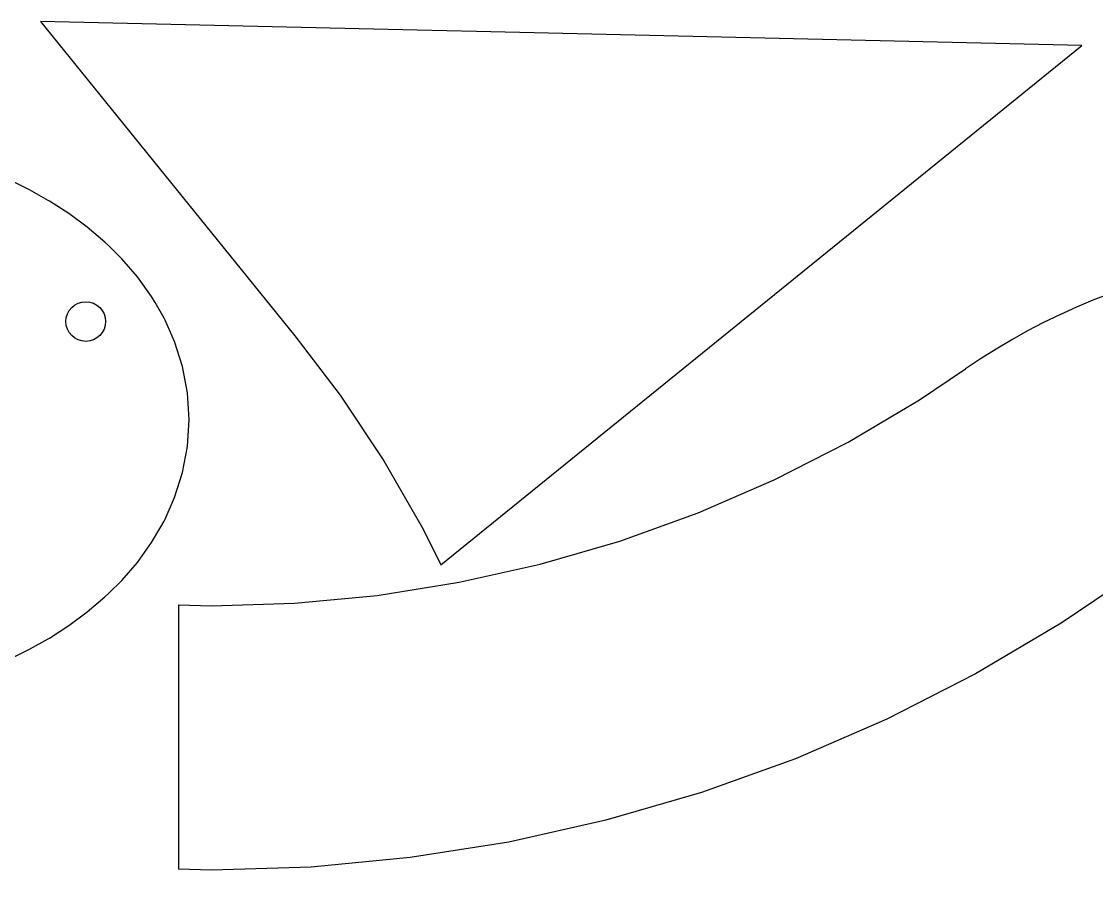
# Model space of a CAD drawing. Extents: x 0 to 1130, y 0 to 500.
# Drawn here: x 170.1 to 332.9, y 166.3 to 296 of the extents above; entities that cross this region are included whole.
import ezdxf

# ---------------------------------------------------------------- set-up
doc = ezdxf.new("R2010")
doc.units = 0
doc.header["$LTSCALE"] = 25.4
doc.layers.get('0').update_dxf_attribs({"color": 13, "linetype": 'CONTINUOUS'})

msp = doc.modelspace()

# ---------------------------------------------------------------- linework, layer by layer
at = {"color": 0}
for p, q in [((230.05, 294.72), (173.01, 296.03)), ((173.01, 296.03), (211.52, 248.48)), ((239.02, 294.51), (230.05, 294.72)), ((330.67, 292.4), (239.02, 294.51)), ((233.61, 213.81), (330.67, 292.4)), ((211.52, 248.48), (218.36, 239.47)), ((306.1, 238.75), (313.02, 243.45)), ((218.36, 239.47), (224.97, 229.53)), ((295.28, 232.35), (306.1, 238.75)), ((284.08, 226.64), (295.28, 232.35)), ((224.97, 229.53), (230.93, 219.19)), ((272.55, 221.65), (284.08, 226.64)), ((260.72, 217.4), (272.55, 221.65)), ((230.93, 219.19), (233.61, 213.81)), ((254.26, 215.52), (260.72, 217.4)), ((248.65, 213.89), (254.26, 215.52)), ((236.39, 211.15), (248.65, 213.89)), ((223.98, 209.18), (236.39, 211.15)), ((335.08, 210.08), (327.54, 204.96)), ((211.47, 208), (223.98, 209.18)), ((193.92, 207.76), (198.9, 207.6)), ((193.92, 207.76), (193.92, 167.74)), ((198.9, 207.6), (211.47, 208)), ((327.54, 204.96), (314.56, 197.28)), ((314.56, 197.28), (301.12, 190.43)), ((301.12, 190.43), (287.28, 184.44)), ((287.28, 184.44), (273.09, 179.33)), ((273.09, 179.33), (265.42, 177.1)), ((265.42, 177.1), (258.61, 175.13)), ((258.61, 175.13), (243.89, 171.84)), ((243.89, 171.84), (228.99, 169.48)), ((228.99, 169.48), (213.98, 168.06)), ((198.9, 167.58), (193.92, 167.74)), ((213.98, 168.06), (198.9, 167.58))]:
    msp.add_line(p, q, dxfattribs=at)
for points in [[(171.34, 270.55, 0), (168.22, 272.11, 0)], [(174.16, 268.94, 0), (171.34, 270.55, 0)], [(174.36, 268.83, 0), (174.16, 268.94, 0)], [(177.28, 266.95, 0), (174.36, 268.83, 0)], [(180.09, 264.88, 0), (177.28, 266.95, 0)], [(182.77, 262.62, 0), (180.09, 264.88, 0)], [(183.34, 262.06, 0), (182.77, 262.62, 0)], [(185.31, 260.13, 0), (183.34, 262.06, 0)], [(187.67, 257.39, 0), (185.31, 260.13, 0)], [(189.83, 254.4, 0), (187.67, 257.39, 0)], [(190.36, 253.48, 0), (189.83, 254.4, 0)], [(191.73, 251.13, 0), (190.36, 253.48, 0)], [(191.86, 250.85, 0), (191.73, 251.13, 0)], [(193.31, 247.59, 0), (191.86, 250.85, 0)], [(194.51, 243.81, 0), (193.31, 247.59, 0)], [(195.26, 239.84, 0), (194.51, 243.81, 0)], [(195.52, 235.78, 0), (195.26, 239.84, 0)], [(195.26, 231.71, 0), (195.52, 235.78, 0)], [(194.51, 227.75, 0), (195.26, 231.71, 0)], [(193.31, 223.97, 0), (194.51, 227.75, 0)], [(191.86, 220.7, 0), (193.31, 223.97, 0)], [(191.22, 219.55, 0), (191.73, 220.43, 0)], [(191.73, 220.43, 0), (191.86, 220.7, 0)], [(189.83, 217.16, 0), (191.22, 219.55, 0)], [(187.67, 214.16, 0), (189.83, 217.16, 0)], [(185.31, 211.43, 0), (187.67, 214.16, 0)], [(183.34, 209.5, 0), (185.31, 211.43, 0)], [(180.09, 206.67, 0), (182.77, 208.94, 0)], [(182.77, 208.94, 0), (183.34, 209.5, 0)], [(177.28, 204.61, 0), (180.09, 206.67, 0)], [(174.36, 202.72, 0), (177.28, 204.61, 0)], [(171.34, 201.01, 0), (174.16, 202.61, 0)], [(174.16, 202.61, 0), (174.36, 202.72, 0)], [(168.22, 199.45, 0), (171.34, 201.01, 0)]]:
    msp.add_polyline3d(points, dxfattribs=at)
msp.add_circle((179.86, 250.62), 3, dxfattribs=at)
for centre, start, end in [((369.72, 161.08), 74.4668, 124.5412), ((377.94, 73.96), 91.1612, 195.5612)]:
    msp.add_arc(centre, 100, start, end, dxfattribs=at)

doc.saveas('drawing.dxf')
